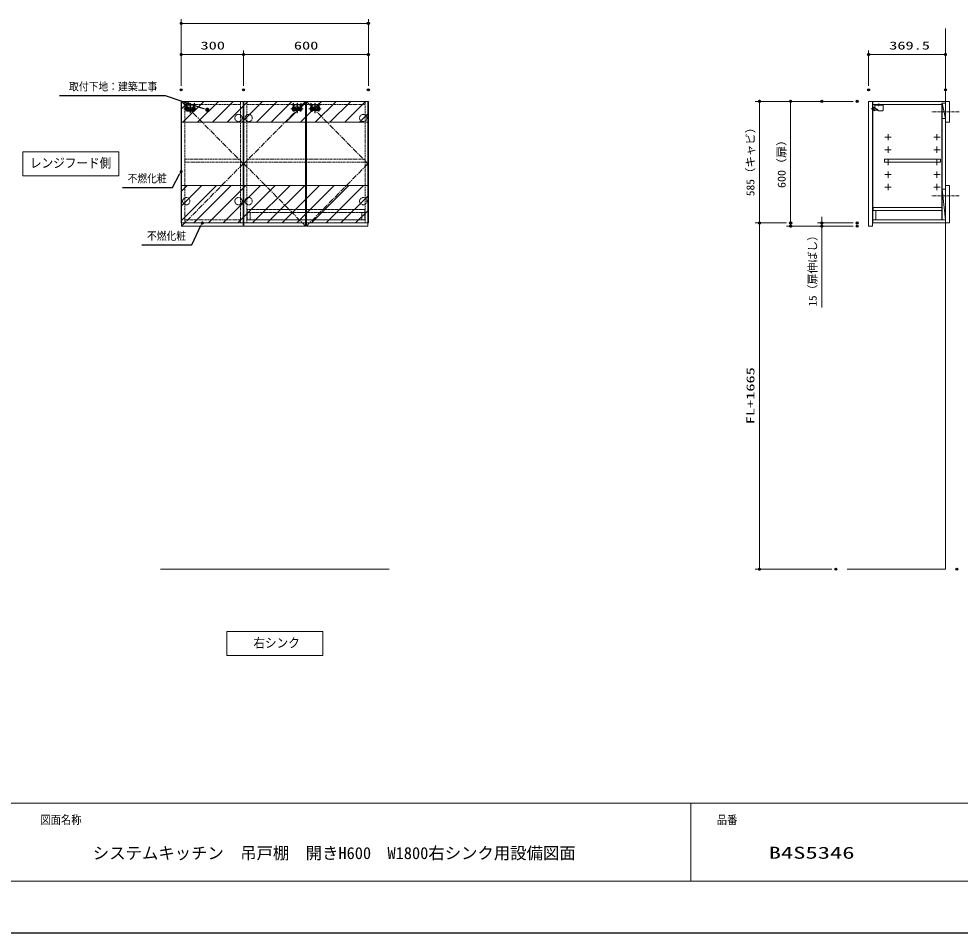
# Model space of a CAD drawing. Units: millimetres, scale not verified. Extents: x -6948 to 6948, y -3754 to 3754.
# Drawn here: x -4345 to 181, y -3671 to 726 of the extents above; entities that cross this region are included whole.
import ezdxf
from ezdxf.enums import TextEntityAlignment as Align

# ---------------------------------------------------------------- set-up
doc = ezdxf.new("R2010")
doc.units = ezdxf.units.MM
doc.header["$LTSCALE"] = 20
doc.header["$PDMODE"] = 32
doc.header["$PDSIZE"] = 10
for name, pattern in [('USER1', [0.26, 0.01, -0.25]), ('USER2', [1.01, 0.5, -0.25, 0.01, -0.25]), ('USER3', [1.125, 0.75, -0.125, 0.125, -0.125]), ('USER4', [0.375, 0.25, -0.125]), ('USER5', [2, 1.25, -0.25, 0.25, -0.25])]:
    doc.linetypes.add(name, pattern=pattern)
for name, color, linetype, lineweight in [('0-0_0', 30, 'Continuous', 13), ('0-1_細線ﾚｲﾔｰ', 91, 'Continuous', 9), ('0-2_KABE', 4, 'Continuous', 20), ('0-3_図面枠', 3, 'USER1', 15), ('0-5_1', 30, 'Continuous', 13), ('0-6_寸法ﾚｲﾔｰ', 30, 'Continuous', 13), ('0-7_DEFPOINTS', 7, 'Continuous', 25), ('0-8_038327', 7, 'Continuous', 25), ('0-9_本体', 6, 'USER4', 25)]:
    doc.layers.add(name, color=color, linetype=linetype, lineweight=lineweight)
doc.styles.add('ＭＳ ゴシック', font='')
doc.styles.get('ＭＳ ゴシック').set_extended_font_data('MS Gothic')

# ---------------------------------------------------------------- blocks, each defined once
blk = doc.blocks.new('A$C33A235B5')
at = {"layer": '0-5_1', "color": 7}
for p, q in [((0, 300), (600, 300)), ((300, 0), (300, 600))]:
    blk.add_line(p, q, dxfattribs=at)
blk = doc.blocks.new('A$C62BC2ABA')
at = {"layer": '0-5_1', "color": 1}
blk.add_line((419.9, 280), (18.4, 65.9), dxfattribs=at)
at = {"layer": '0-5_1', "color": 1, "linetype": 'USER2'}
blk.add_line((338.7, 140), (621.1, 140), dxfattribs=at)
at = {"layer": '0-5_1', "color": 1}
for points in [[(34.9, 0), (479.9, 0), (479.9, 280)], [(419.9, 0), (419.9, 280), (479.9, 280)]]:
    blk.add_lwpolyline(points, dxfattribs=at)
blk.add_arc((34.9, 35), 35, 118.07249, 270, dxfattribs=at)
at = {"layer": '0-5_1', "color": 1, "linetype": 'USER1'}
blk.add_arc((34.9, 35), 35, 270, 118.07249, dxfattribs=at)
blk = doc.blocks.new('A$C442B40AF')
at = {"layer": '0-5_1', "color": 1}
for p, q in [((40, 0.1), (460, 0.1)), ((500, 100.1), (780.6, 268.4)), ((500, 40.1), (500, 100.1)), ((800, 210.1), (746.9, 248.2)), ((800, 210.1), (790, 10)), ((974.4, 165.9), (800, 346.7)), ((804.9, 1.3), (969.7, 94.3)), ((980, 111.8), (980, 152))]:
    blk.add_line(p, q, dxfattribs=at)
at = {"layer": '0-5_1', "color": 1, "linetype": 'USER2'}
blk.add_line((424, 682.8), (424, 397.3), dxfattribs=at)
at = {"layer": '0-5_1', "color": 1}
blk.add_lwpolyline([(800, 302.7), (800, 600.1), (0, 600.1), (0, 40.1)], dxfattribs=at)
blk.add_lwpolyline([(0, 600.1), (0, 540.1), (800, 540.1), (800, 600.1)], close=True, dxfattribs=at)
for centre, radius, start, end in [((40, 40.1), 40, 180, 270), ((460, 40.1), 40, 270, 0), ((760, 302.7), 40, 300.96376, 0), ((800, 10), 10, 180, 299.0546), ((960, 111.8), 20, 299.0546, 0), ((960, 152), 20, 0, 43.96781)]:
    blk.add_arc(centre, radius, start, end, dxfattribs=at)
blk = doc.blocks.new('A$C256E4C63')
at = {"layer": '0-5_1', "xscale": -1}
for name, p in [('A$C62BC2ABA', (621.1, 44)), ('A$C442B40AF', (1165.2, -0.1))]:
    blk.add_blockref(name, p, dxfattribs=at)
blk = doc.blocks.new('_DOT')
at = {"layer": '0-0_0'}
blk.add_line((-10, 0), (-20, 0), dxfattribs=at)
for points in [[(0, 0), (-10, 0), (-9.92, 1.25)], [(0, 0), (-9.92, -1.25), (-10, 0)], [(0, 0), (-9.92, 1.25), (-9.69, 2.49)], [(0, 0), (-9.69, -2.49), (-9.92, -1.25)], [(0, 0), (-9.69, 2.49), (-9.3, 3.68)], [(0, 0), (-9.3, -3.68), (-9.69, -2.49)], [(0, 0), (-9.3, 3.68), (-8.76, 4.82)], [(0, 0), (-8.76, -4.82), (-9.3, -3.68)], [(0, 0), (-8.76, 4.82), (-8.09, 5.88)], [(0, 0), (-8.09, -5.88), (-8.76, -4.82)], [(0, 0), (-8.09, 5.88), (-7.29, 6.85)], [(0, 0), (-7.29, -6.85), (-8.09, -5.88)], [(0, 0), (-7.29, 6.85), (-6.37, 7.71)], [(0, 0), (-6.37, -7.71), (-7.29, -6.85)], [(0, 0), (-6.37, 7.71), (-5.36, 8.44)], [(0, 0), (-5.36, -8.44), (-6.37, -7.71)], [(0, 0), (-5.36, 8.44), (-4.26, 9.05)], [(0, 0), (-4.26, -9.05), (-5.36, -8.44)], [(0, 0), (-4.26, 9.05), (-3.09, 9.51)], [(0, 0), (-3.09, -9.51), (-4.26, -9.05)], [(0, 0), (-3.09, 9.51), (-1.87, 9.82)], [(0, 0), (-1.87, -9.82), (-3.09, -9.51)], [(0, 0), (-1.87, 9.82), (-0.63, 9.98)], [(0, 0), (-0.63, -9.98), (-1.87, -9.82)], [(0, 0), (-0.63, 9.98), (0.63, 9.98)], [(0, 0), (0.63, -9.98), (-0.63, -9.98)], [(0, 0), (0.63, 9.98), (1.87, 9.82)], [(0, 0), (1.87, 9.82), (3.09, 9.51)], [(0, 0), (3.09, 9.51), (4.26, 9.05)], [(0, 0), (4.26, 9.05), (5.36, 8.44)], [(0, 0), (5.36, 8.44), (6.37, 7.71)], [(0, 0), (6.37, 7.71), (7.29, 6.85)], [(0, 0), (7.29, 6.85), (8.09, 5.88)], [(0, 0), (8.09, 5.88), (8.76, 4.82)], [(0, 0), (8.76, 4.82), (9.3, 3.68)], [(0, 0), (9.3, 3.68), (9.69, 2.49)], [(0, 0), (9.69, 2.49), (9.92, 1.25)], [(0, 0), (9.92, 1.25), (10, 0)], [(0, 0), (1.87, -9.82), (0.63, -9.98)], [(0, 0), (3.09, -9.51), (1.87, -9.82)], [(0, 0), (4.26, -9.05), (3.09, -9.51)], [(0, 0), (5.36, -8.44), (4.26, -9.05)], [(0, 0), (6.37, -7.71), (5.36, -8.44)], [(0, 0), (7.29, -6.85), (6.37, -7.71)], [(0, 0), (8.09, -5.88), (7.29, -6.85)], [(0, 0), (8.76, -4.82), (8.09, -5.88)], [(0, 0), (9.3, -3.68), (8.76, -4.82)], [(0, 0), (9.69, -2.49), (9.3, -3.68)], [(0, 0), (9.92, -1.25), (9.69, -2.49)], [(0, 0), (10, 0), (9.92, -1.25)]]:
    blk.add_solid(points, dxfattribs=at)
blk = doc.blocks.new('A$C2F5B6A28')
at = {"layer": '0-0_0', "color": 7}
for p, q in [((-6630, 1200), (0, 1200)), ((0, 1200), (0, 0)), ((-6630, 900), (0, 900)), ((-6610, 0), (-6610, 900)), ((0, 0), (-6610, 0)), ((-6330, 0), (-6330, 900))]:
    blk.add_line(p, q, dxfattribs=at)
at = {"layer": '0-8_038327'}
blk.add_line((-6630, 1200), (-6630, 900), dxfattribs=at)
blk = doc.blocks.new('A$C6C503A1C')
at = {"layer": '0-5_1', "color": 1, "linetype": 'USER5'}
for p, q in [((0, 428.7), (1186.2, 428.7)), ((213.1, 674.8), (213.1, 182.6)), ((593.1, 857.4), (593.1, 0)), ((973.1, 674.8), (973.1, 182.6))]:
    blk.add_line(p, q, dxfattribs=at)
at = {"layer": '0-5_1', "color": 1, "linetype": 'USER4'}
for p, q in [((123.1, 528.7), (123.1, 328.7)), ((163.1, 568.7), (1023.1, 568.7)), ((163.1, 288.7), (1023.1, 288.7)), ((333.1, 568.7), (333.1, 288.7)), ((413.1, 568.7), (413.1, 288.7)), ((413.1, 358.7), (773.1, 358.7)), ((773.1, 568.7), (773.1, 288.7)), ((853.1, 568.7), (853.1, 288.7)), ((1063.1, 528.7), (1063.1, 328.7))]:
    blk.add_line(p, q, dxfattribs=at)
at = {"layer": '0-5_1', "color": 1}
for p, q in [((176.1, 398.7), (176.1, 458.7)), ((250.1, 458.7), (250.1, 398.7)), ((936.1, 458.7), (936.1, 398.7)), ((1010.1, 398.7), (1010.1, 458.7))]:
    blk.add_line(p, q, dxfattribs=at)
at = {"layer": '0-5_1', "color": 1, "linetype": 'USER4'}
for centre, start, end in [((163.1, 528.7), 90, 180), ((163.1, 328.7), 180, 270), ((1023.1, 528.7), 0, 90), ((1023.1, 328.7), 270, 0)]:
    blk.add_arc(centre, 40, start, end, dxfattribs=at)
at = {"layer": '0-5_1', "color": 1}
for centre, start, end in [((213.1, 458.7), 0, 180), ((213.1, 398.7), 180, 0), ((973.1, 458.7), 0, 180), ((973.1, 398.7), 180, 0)]:
    blk.add_arc(centre, 37, start, end, dxfattribs=at)
blk = doc.blocks.new('A$C3CB362AA')
at = {"layer": '0-9_本体', "linetype": 'USER5'}
for p, q in [((420, 4584), (420, 2900)), ((2320, 4584), (2320, 0)), ((4220, 4584), (4220, 2900))]:
    blk.add_line(p, q, dxfattribs=at)
at = {"layer": '0-9_本体'}
for p, q in [((770, 3857), (770, 1037)), ((770, 1637), (3870, 1637)), ((970, 837), (3670, 837)), ((1820, 2687), (2820, 2687)), ((1820, 2687), (1820, 837)), ((1820, 1887), (2820, 1887)), ((2820, 2687), (2820, 837)), ((3870, 3857), (3870, 1037))]:
    blk.add_line(p, q, dxfattribs=at)
blk.add_lwpolyline([(0, 3857), (4640, 3857), (4640, 3557), (0, 3557)], close=True, dxfattribs=at)
for centre, start, end in [((970, 1037), 180, 270), ((3670, 1037), 270, 0)]:
    blk.add_arc(centre, 200, start, end, dxfattribs=at)
blk = doc.blocks.new('A$C0D9D3555')
at = {"layer": '0-5_1', "xscale": 0.2, "yscale": 0.2}
blk.add_blockref('A$C3CB362AA', (129.1, 73.3), dxfattribs=at)
at = {"layer": '0-5_1', "xscale": -1}
blk.add_blockref('A$C6C503A1C', (1186.2, 0), dxfattribs=at)
blk = doc.blocks.new('A$C5FD097B9')
at = {"layer": '0-1_細線ﾚｲﾔｰ', "linetype": 'USER4'}
for p, q in [((11320, 1000), (0, 1000)), ((0, 1000), (0, 0)), ((11320, 0), (11320, 1000)), ((11320, 700), (0, 700)), ((0, 0), (11320, 0)), ((300, 700), (300, 0)), ((11020, 700), (11020, 0))]:
    blk.add_line(p, q, dxfattribs=at)
blk = doc.blocks.new('DOT_30')
at = {"layer": '0-5_1'}
blk.add_line((-10, 0), (-20, 0), dxfattribs=at)
for points in [[(0, 0), (-10, 0), (-9.92, 1.25)], [(0, 0), (-9.92, -1.25), (-10, 0)], [(0, 0), (-9.92, 1.25), (-9.69, 2.49)], [(0, 0), (-9.69, -2.49), (-9.92, -1.25)], [(0, 0), (-9.69, 2.49), (-9.3, 3.68)], [(0, 0), (-9.3, -3.68), (-9.69, -2.49)], [(0, 0), (-9.3, 3.68), (-8.76, 4.82)], [(0, 0), (-8.76, -4.82), (-9.3, -3.68)], [(0, 0), (-8.76, 4.82), (-8.09, 5.88)], [(0, 0), (-8.09, -5.88), (-8.76, -4.82)], [(0, 0), (-8.09, 5.88), (-7.29, 6.85)], [(0, 0), (-7.29, -6.85), (-8.09, -5.88)], [(0, 0), (-7.29, 6.85), (-6.37, 7.71)], [(0, 0), (-6.37, -7.71), (-7.29, -6.85)], [(0, 0), (-6.37, 7.71), (-5.36, 8.44)], [(0, 0), (-5.36, -8.44), (-6.37, -7.71)], [(0, 0), (-5.36, 8.44), (-4.26, 9.05)], [(0, 0), (-4.26, -9.05), (-5.36, -8.44)], [(0, 0), (-4.26, 9.05), (-3.09, 9.51)], [(0, 0), (-3.09, -9.51), (-4.26, -9.05)], [(0, 0), (-3.09, 9.51), (-1.87, 9.82)], [(0, 0), (-1.87, -9.82), (-3.09, -9.51)], [(0, 0), (-1.87, 9.82), (-0.63, 9.98)], [(0, 0), (-0.63, -9.98), (-1.87, -9.82)], [(0, 0), (-0.63, 9.98), (0.63, 9.98)], [(0, 0), (0.63, -9.98), (-0.63, -9.98)], [(0, 0), (0.63, 9.98), (1.87, 9.82)], [(0, 0), (1.87, 9.82), (3.09, 9.51)], [(0, 0), (3.09, 9.51), (4.26, 9.05)], [(0, 0), (4.26, 9.05), (5.36, 8.44)], [(0, 0), (5.36, 8.44), (6.37, 7.71)], [(0, 0), (6.37, 7.71), (7.29, 6.85)], [(0, 0), (7.29, 6.85), (8.09, 5.88)], [(0, 0), (8.09, 5.88), (8.76, 4.82)], [(0, 0), (8.76, 4.82), (9.3, 3.68)], [(0, 0), (9.3, 3.68), (9.69, 2.49)], [(0, 0), (9.69, 2.49), (9.92, 1.25)], [(0, 0), (9.92, 1.25), (10, 0)], [(0, 0), (1.87, -9.82), (0.63, -9.98)], [(0, 0), (3.09, -9.51), (1.87, -9.82)], [(0, 0), (4.26, -9.05), (3.09, -9.51)], [(0, 0), (5.36, -8.44), (4.26, -9.05)], [(0, 0), (6.37, -7.71), (5.36, -8.44)], [(0, 0), (7.29, -6.85), (6.37, -7.71)], [(0, 0), (8.09, -5.88), (7.29, -6.85)], [(0, 0), (8.76, -4.82), (8.09, -5.88)], [(0, 0), (9.3, -3.68), (8.76, -4.82)], [(0, 0), (9.69, -2.49), (9.3, -3.68)], [(0, 0), (9.92, -1.25), (9.69, -2.49)], [(0, 0), (10, 0), (9.92, -1.25)]]:
    blk.add_solid(points, dxfattribs=at)

msp = doc.modelspace()

# ---------------------------------------------------------------- linework, layer by layer
at = {"layer": '0-0_0', "color": 7}
msp.add_line((-1114.5, -3046), (-1114.5, -3421), dxfattribs=at)
for points in [[(110.48, 229), (130.48, 229), (130.48, 329), (110.48, 329)], [(110.48, -256), (130.48, -256), (130.48, -76), (110.48, -76)]]:
    msp.add_lwpolyline(points, close=True, dxfattribs=at)
at = {"layer": '0-1_細線ﾚｲﾔｰ'}
for p, q in [((-3564.52, 291.28), (-3526.8, 329)), ((-3556.09, 229), (-3456.09, 329)), ((-3485.38, 229), (-3385.38, 329)), ((-3414.67, 229), (-3314.67, 329)), ((-3343.96, 229), (-3243.96, 329)), ((-3273.25, 229), (-3173.25, 329)), ((-3202.54, 229), (-3102.54, 329)), ((-3131.83, 229), (-3031.83, 329)), ((-3061.12, 229), (-2961.12, 329)), ((-2990.4, 229), (-2890.4, 329)), ((-2919.69, 229), (-2819.69, 329)), ((-2848.98, 229), (-2748.98, 329)), ((-2778.27, 229), (-2678.27, 329)), ((-2707.56, 229), (-2664.52, 272.04)), ((-3564.52, -104.4), (-3536.12, -76)), ((-3564.52, -175.11), (-3465.4, -76)), ((-3564.52, -245.82), (-3394.69, -76)), ((-3503.98, -256), (-3323.98, -76)), ((-3433.27, -256), (-3253.27, -76)), ((-3362.56, -256), (-3182.56, -76)), ((-3291.85, -256), (-3111.85, -76)), ((-3221.14, -256), (-3041.14, -76)), ((-3150.43, -256), (-2970.43, -76)), ((-3079.72, -256), (-2899.72, -76)), ((-3009.01, -256), (-2829.01, -76)), ((-2938.3, -256), (-2758.3, -76)), ((-2867.59, -256), (-2687.59, -76)), ((-2796.88, -256), (-2664.52, -123.64)), ((-2726.17, -256), (-2664.52, -194.35))]:
    msp.add_line(p, q, dxfattribs=at)
at = {"layer": '0-1_細線ﾚｲﾔｰ', "linetype": 'USER4'}
for p, q in [((-3547.52, 329), (-3547.52, -256)), ((-3279.52, 329), (-3279.52, -256)), ((-3249.52, 329), (-3249.52, -256)), ((-2679.52, 329), (-2679.52, -256)), ((-3547.52, 314), (-3279.52, 314)), ((-3249.52, 314), (-2679.52, 314)), ((-3564.52, -256), (-3264.52, -256)), ((-3547.52, -241), (-3279.52, -241)), ((-3264.52, -256), (-2664.52, -256)), ((-3249.52, -241), (-2679.52, -241))]:
    msp.add_line(p, q, dxfattribs=at)
at = {"layer": '0-1_細線ﾚｲﾔｰ', "linetype": 'USER3'}
for p, q in [((177, 279), (43.97, 279)), ((177, -126), (43.97, -126))]:
    msp.add_line(p, q, dxfattribs=at)
at = {"layer": '0-1_細線ﾚｲﾔｰ'}
for points in [[(-3564.52, 229), (-2664.52, 229), (-2664.52, 329), (-3564.52, 329)], [(-3564.52, -256), (-2664.52, -256), (-2664.52, -76), (-3564.52, -76)]]:
    msp.add_lwpolyline(points, close=True, dxfattribs=at)
at = {"layer": '0-1_細線ﾚｲﾔｰ', "linetype": 'USER5'}
for points in [[(-3562.52, 329), (-3266.52, 29), (-3562.52, -271)], [(-2966.52, 329), (-3262.52, 29), (-2966.52, -271)], [(-2962.52, 329), (-2666.52, 29), (-2962.52, -271)]]:
    msp.add_lwpolyline(points, dxfattribs=at)
at = {"layer": '0-1_細線ﾚｲﾔｰ', "linetype": 'USER4'}
for points in [[(-3547.52, 51.5), (-3279.52, 51.5), (-3279.52, 36.5), (-3547.52, 36.5)], [(-3249.52, 51.5), (-2679.52, 51.5), (-2679.52, 36.5), (-3249.52, 36.5)]]:
    msp.add_lwpolyline(points, close=True, dxfattribs=at)
for centre in [(-3289.02, 249), (-3240.02, 249), (-2689.02, 249), (-3540.02, -151), (-3289.02, -151), (-3240.02, -151), (-2689.02, -151)]:
    msp.add_circle(centre, 17.5, dxfattribs=at)
at = {"layer": '0-2_KABE'}
msp.add_line((-3664.52, -1921), (-2564.52, -1921), dxfattribs=at)
msp.add_lwpolyline([(110.48, 679), (110.48, -1921), (-361.52, -1921)], dxfattribs=at)
at = {"layer": '0-3_図面枠', "linetype": 'Continuous'}
msp.add_line((-6614.5, -3046), (3385.5, -3046), dxfattribs=at)
for points in [[(-6614.5, -3421), (3385.5, -3421), (3385.5, 3504), (-6614.5, 3504)], [(-3864.52, 86.58), (-3864.52, -28.59), (-4326.01, -28.59), (-4326.01, 86.58)], [(-2883.77, -2221), (-3345.26, -2221), (-3345.26, -2336.17), (-2883.77, -2336.17)]]:
    msp.add_lwpolyline(points, close=True, dxfattribs=at)
at = {"layer": '0-5_1', "color": 7}
msp.add_line((94.98, 320), (109.98, 247), dxfattribs=at)
for points in [[(-3264.52, -256), (-3264.52, 329), (-3564.52, 329), (-3564.52, -256)], [(-2664.52, -256), (-2664.52, 329), (-3264.52, 329), (-3264.52, -256)], [(109.98, -241), (94.98, -241), (94.98, -94)]]:
    msp.add_lwpolyline(points, dxfattribs=at)
for points in [[(-3266.52, -271), (-3562.52, -271), (-3562.52, 329), (-3266.52, 329)], [(-3262.52, -271), (-2966.52, -271), (-2966.52, 329), (-3262.52, 329)], [(-2666.52, -271), (-2962.52, -271), (-2962.52, 329), (-2666.52, 329)], [(-259.02, 329), (-241.02, 329), (-241.02, -271), (-259.02, -271)], [(-239.52, -256), (110.48, -256), (110.48, 329), (-239.52, 329)], [(-239.52, 329), (110.48, 329), (110.48, 320), (92.48, 320), (92.48, 314), (-239.52, 314)], [(92.48, -241), (94.98, -241), (94.98, 320), (92.48, 320)], [(94.98, -241), (109.98, -241), (109.98, 320), (94.98, 320)], [(94.98, 247), (109.98, 247), (109.98, 320), (94.98, 320)], [(-183.02, 36.5), (86.98, 36.5), (86.98, 51.5), (-183.02, 51.5)], [(109.98, -241), (94.98, -94), (109.98, -94)], [(-239.52, -256), (110.48, -256), (110.48, -241), (-239.52, -241)]]:
    msp.add_lwpolyline(points, close=True, dxfattribs=at)
at = {"layer": '0-6_寸法ﾚｲﾔｰ'}
for p, q in [((-3564.52, 404), (-3564.52, 724)), ((-3549.52, 704), (-2679.52, 704)), ((-2664.52, 404), (-2664.52, 724)), ((-3564.52, 404), (-3564.52, 574)), ((-3549.52, 554), (-3279.52, 554)), ((-3264.52, 404), (-3264.52, 574)), ((-3264.52, 404), (-3264.52, 574)), ((-3249.52, 554), (-2679.52, 554)), ((-2664.52, 404), (-2664.52, 574)), ((-259.02, 404), (-259.02, 574)), ((95.48, 554), (-244.02, 554)), ((110.48, 404), (110.48, 574)), ((-334.02, 329), (-804.02, 329)), ((-504.02, 329), (-654.02, 329)), ((-784.02, -241), (-784.02, 314)), ((-634.02, 314), (-634.02, -256)), ((-484.02, -241), (-484.02, -226)), ((-654.02, -256), (-804.02, -256)), ((-654.02, -256), (-804.02, -256)), ((-784.02, -1906), (-784.02, -271)), ((-504.02, -271), (-654.02, -271)), ((-334.02, -256), (-504.02, -256)), ((-334.02, -271), (-504.02, -271)), ((-484.02, -271), (-484.02, -256)), ((-484.02, -271), (-484.02, -662.2)), ((-484.02, -286), (-484.02, -301)), ((-436.52, -1921), (-804.02, -1921))]:
    msp.add_line(p, q, dxfattribs=at)
at = {"layer": '0-6_寸法ﾚｲﾔｰ', "lineweight": 25}
for points in [[(-4149.42, 357.1), (-3641.71, 357.1), (-3457.86, 294.12)], [(-3846.52, -85.54), (-3606.27, -85.54), (-3573.44, -20.96)], [(-3753.18, -361.63), (-3512.93, -361.63), (-3470.23, -268.74)]]:
    msp.add_lwpolyline(points, dxfattribs=at)
at = {"layer": '0-7_DEFPOINTS'}
msp.add_line((3635.5, -3671), (-6864.5, -3671), dxfattribs=at)
for p in [(-2664.52, 704), (-3264.52, 554), (-2664.52, 554), (-259.02, 554), (-3564.52, 384), (-3264.52, 384), (-2664.52, 384), (-259.02, 384), (110.48, 384), (-784.02, 329), (-484.02, 329), (-314.02, 329), (-784.02, -256), (-634.02, -256), (-634.02, -271), (-484.02, -256), (-484.02, -271), (-314.02, -256), (-314.02, -271), (-416.52, -1921), (165.48, -1921)]:
    msp.add_point(p, dxfattribs=at)

# ---------------------------------------------------------------- block references
at = {"layer": '0-0_0', "xscale": 0.05, "yscale": 0.05}
for name, p in [('A$C0D9D3555', (-3551.17, 271.76)), ('A$C0D9D3555', (-3037.17, 271.76)), ('A$C0D9D3555', (-2951.17, 271.76)), ('A$C2F5B6A28', (92.48, -241)), ('A$C5FD097B9', (-3247.52, -241))]:
    msp.add_blockref(name, p, dxfattribs=at)
at = {"layer": '0-5_1', "xscale": 0.05, "yscale": 0.05}
for name, p in [('A$C256E4C63', (-247.58, 284)), ('A$C33A235B5', (-180.52, 141.5)), ('A$C33A235B5', (54.48, 141.5)), ('A$C33A235B5', (-180.52, 81.5)), ('A$C33A235B5', (54.48, 81.5)), ('A$C33A235B5', (-180.52, 21.5)), ('A$C33A235B5', (54.48, 21.5)), ('A$C33A235B5', (-180.52, -38.5)), ('A$C33A235B5', (54.48, -38.5)), ('A$C33A235B5', (-180.52, -98.5)), ('A$C33A235B5', (54.48, -98.5))]:
    msp.add_blockref(name, p, dxfattribs=at)
at = {"layer": '0-6_寸法ﾚｲﾔｰ', "xscale": 0.75, "yscale": 0.75}
for p, rotation in [((-3564.52, 704), 180), ((-3564.52, 554), 180), ((-3264.52, 554), 180), ((-259.02, 554), 180), ((-784.02, 329), 90), ((-634.02, 329), 90), ((-3564.52, -8.91), 53.47999), ((-3462.32, -256), 58.15527), ((-784.02, -256), 270), ((-784.02, -256), 90), ((-634.02, -271), 270), ((-484.02, -256), 270), ((-484.02, -271), 90), ((-784.02, -1921), 270)]:
    msp.add_blockref('_DOT', p, dxfattribs=dict(at, rotation=rotation))
for p in [(-2664.52, 704), (-3264.52, 554), (-2664.52, 554), (110.48, 554)]:
    msp.add_blockref('_DOT', p, dxfattribs=at)
at = {"layer": '0-6_寸法ﾚｲﾔｰ', "rotation": 342.83061}
msp.add_blockref('DOT_30', (-3438.76, 288.21), dxfattribs=at)

# ---------------------------------------------------------------- texts
at = {"layer": '0-0_0', "color": 7, "style": 'ＭＳ ゴシック', "width": 0.9}
for s, p in [('取付下地：建築工事', (-4103.87, 369.37)), ('不燃化粧', (-3822.6, -72.94)), ('不燃化粧', (-3729.26, -349.03))]:
    msp.add_text(s, height=38.42, dxfattribs=at).set_placement(p, align=Align.BOTTOM_LEFT)
at = {"layer": '0-3_図面枠', "style": 'ＭＳ ゴシック'}
for s, height, width, p in [('レンジフード側', 45.45, 0.9, (-4291.51, -3.72)), ('右シンク', 45.45, 0.9, (-3217.32, -2311.44)), ('図面名称', 40.47, 0.9, (-4242.02, -3158.27)), ('品番', 40.47, 0.9, (-989.5, -3158.96)), ('B4S5346', 57.77, 1.5, (-739.5, -3330.49))]:
    msp.add_text(s, height=height, dxfattribs=dict(at, width=width)).set_placement(p, align=Align.BOTTOM_LEFT)
msp.add_text('システムキッチン\u3000吊戸棚\u3000開きH600\u3000W1800右シンク用設備図面', height=57.73, dxfattribs=at).set_placement((-3989.5, -3332.1), align=Align.BOTTOM_LEFT)
at = {"layer": '0-6_寸法ﾚｲﾔｰ', "style": 'ＭＳ ゴシック', "width": 1.5}
for s, p in [('300', (-3471.66, 566.6)), ('600', (-3022.61, 566.6)), ('369.5', (-159.98, 566.6))]:
    msp.add_text(s, height=38.42, dxfattribs=at).set_placement(p, align=Align.BOTTOM_LEFT)
at = {"layer": '0-6_寸法ﾚｲﾔｰ', "style": 'ＭＳ ゴシック'}
for s, height, width, p in [('585（キャビ）', 38.48, 1.05, (-796.62, -127.23)), ('600（扉）', 38.48, 1.1, (-646.62, -87.69)), ('FL+1665', 38.42, 1.5, (-796.62, -1223.74))]:
    msp.add_text(s, height=height, rotation=90, dxfattribs=dict(at, width=width)).set_placement(p, align=Align.BOTTOM_LEFT)
msp.add_text('15（扉伸ばし）', height=38.48, rotation=90, dxfattribs=at).set_placement((-497.28, -656.69), align=Align.BOTTOM_LEFT)

doc.saveas('drawing.dxf')
